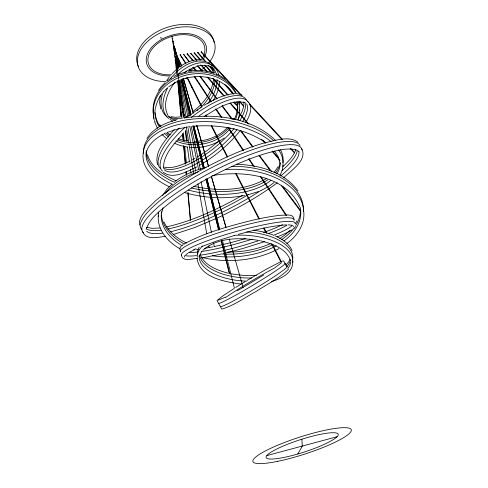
<?xml version="1.0" encoding="UTF-8"?>
<svg xmlns="http://www.w3.org/2000/svg" width="488" height="488" viewBox="0 0 488 488"><rect width="100%" height="100%" fill="white"/><g stroke="black" fill="none" stroke-linecap="round" stroke-linejoin="round"><path stroke-width="0.73" d="M158.252 215.763C157.313 230.19 168.189 242.261 180.084 248.849M292.739 260.879C293.697 272.627 281.118 278.886 271.517 281.491M176.516 60.189L176.961 60.085L176.516 60.189L178.523 68.314M243.909 104.737L243.823 101.913M239.821 109.989L239.413 114.503L237.955 120.036M184.434 257.011L184.708 255.974M219.637 81.404C219.35 88.31 216.69 94.922 213.079 100.742M236.887 105.493C238.162 105.323 233.776 104.066 233.874 102.138M243.481 287.621L242.951 287.664M282.955 165.658L282.302 170.196L279.959 175.582M190.546 219.917L190.088 219.948L190.546 219.899L188.081 192.693M213.537 79.233C212.036 92.476 203.429 104.182 192.595 111.551M294.697 152.683L291.092 148.718M160.21 95.642L159.588 102.7L160.753 108.818M155.452 108.611C156.3 103.255 158.6 98.186 161.857 93.861M281.375 261.757L280.899 261.995L281.369 261.733L272.359 244.14M243.701 106.293L242.146 111.471L238.01 119.292M161.528 213.201L163.041 207.796M300.364 210.2L299.961 210.444L300.364 210.145L282.619 186.398M229.354 273.561L229.83 273.445L229.348 273.585L221.302 241.096M173.478 43.639L173.941 43.597L173.478 43.688M146.492 228.652C150.188 217.575 160.637 210.541 169.159 203.289C184.025 191.955 200.159 182.378 216.751 173.819C233.014 165.566 249.795 158.191 267.308 153.031C276.818 150.731 287.127 147.181 296.856 150.194M295.813 149.346C293.672 156.434 287.987 161.711 282.826 166.719M146.693 150.999C149.493 142.996 156.709 137.567 164.041 133.919M199.519 255.602L201.721 251.588M290.055 259.317L288.603 261.971L285.632 265.265M233.38 119.414L234.063 118.084M162.516 195.603L166.994 189.124L171.996 184.049M295.82 226.463L294.197 228.36M295.618 223.321L297.033 220.808M245.684 122.683C249.179 116.626 253.943 107.445 247.782 101.48M297.759 453.999L302.273 446.154L302.231 445.318M278.19 166.725L273.963 172.599M174.49 46.122L174.088 46.122M146.912 138.446C153.543 127.947 165.694 122.701 177.229 119.536M160.778 37.667L160.57 37.893L162.095 38.204M266.661 455.804L266.436 456.127A37.85 6.466 -17.9 0 0 296.161 454.456L298.314 453.84A37.85 6.466 -17.9 0 0 336.836 436.961L337.391 436.382A37.85 6.466 -17.9 0 0 309.679 436.906A37.85 6.466 -17.9 0 0 266.814 455.585L337.055 436.73M166.695 80.569L169.275 76.982M158.478 90.371L161.498 86.352L165.096 82.649M175.015 82.027C168.098 91.036 162.211 104.029 167.793 115.076M239.651 131.284C228.5 145.021 214.653 156.502 199.421 165.456M163.389 91.957L166.878 88.401M174.277 129.546C166.341 139.184 153.915 151.085 157.569 164.743M181.164 246.214L179.761 248.227L180.469 251.424M182.128 134.956C173.972 144.137 163.492 154.415 163.559 167.549M172.154 73.597L176.943 69.028M227.609 127.453C219.838 135.609 208.846 140.343 197.683 141.191M202.813 250.307C217.55 237.381 239.34 237.455 257.695 240.242M289.994 230.452L285.187 234.783L279.624 238.724M243.817 106.36L239.077 101.236M218.606 141.276L207.534 150.243L197.481 156.947M281.466 262.812L275.183 267.485M274.183 182.433L269.651 185.879L261.422 190.308M283.735 177.766C290.372 170.739 307.83 160.387 301.706 148.803M185.873 254.706L187.923 253.205M294.52 152.903L290.214 148.468M167.097 80.941L171.465 77.854M168.811 86.754L177.662 81.27M277.282 182.805C258.512 196.719 238.046 208.224 216.928 218.16M192.107 113.564L201.032 107.256M184.592 72.639L185.702 71.821M286.822 243.53C296.82 236.314 305.14 224.62 303.78 211.755M182.097 245.427L183.256 244.579M174.893 181.652C184.061 174.643 194.925 170.147 206.07 167.372M224.26 137.952C214.488 145.143 202.026 148.395 189.972 147.364M204.155 116.571C216.141 109.33 230.086 99.223 244.811 102.608M180.365 66.398C186.367 62.244 193.59 59.085 201.032 59.756M233.831 288.64L222.192 296.381L217.007 300.59L221.833 309.111C234.277 305.445 245.275 297.265 256.694 291.116C267.32 284.016 279.654 278.27 288.53 269.095M266.57 178.541C244.659 191.272 217.55 191.4 193.358 186.245M235.606 287.511L245.104 281.631M263.733 274.957L244.165 286.804M292.074 229.866L285.584 233.343L277.141 236.997M247.087 280.429L266.369 269.205L280.191 261.995M204.021 105.365C213.482 99.778 223.687 94.312 234.874 93.635M184.647 243.683C205.277 232.501 228.231 226.414 250.844 220.631C261.049 218.27 271.346 216.111 281.796 215.214C285.785 215.415 293.556 213.219 293.983 219.307M242.304 195.371C218.362 208.894 193.132 220.985 166.152 226.975M237.15 290.83L243.134 287.408L229.293 239.071M189.277 252.375L194.62 249.618M192.479 159.802L194.968 158.417M196.835 166.908C187.014 171.337 173.264 179.999 163.175 172.209M278.935 248.624C255.877 260.903 228.231 263.337 202.916 257.67M173.807 76.482L176.247 75.243M282.54 224.657L275.061 228.128L263.508 232.636M225.609 297.088L218.288 300.114M190.015 161.083L186.392 162.803L184.72 146.241M216.288 218.453L194.889 227.499L173.35 234.508M270.077 243.78C256.767 249.606 242.164 252.162 227.67 252.089M185.196 163.34C178.596 165.993 171.288 168.781 164.096 167.091M201.751 246.519L216.898 240.944L234.655 235.411M167.207 132.474L177.937 128.899L190.167 126.599M178.773 74.133L186.751 71.638M175.485 50.551L180.072 66.832M176.003 52.887L177.51 58.176M258.341 191.577L248.252 194.688M174.924 48.562L175.021 48.227M264.862 241.56L243.231 248.386L223.51 253.565M282.406 261.086L283.644 260.934L287.066 266.649M173.02 41.071L173.338 41.297L172.886 41.285M245.824 238.467L231.214 242.579L214.287 246.562L213.524 242.835M234.447 288.262L222.424 240.297M183.61 117.706L182.817 117.925A32.794 20.557 -49.2 0 1 167.872 115.766M238.333 234.368C254.144 230.184 270.12 225.944 286.499 224.87M185.196 78.458C194.639 75.817 204.887 75.945 214.177 79.16M197.634 66.063L200.928 65.416L205.546 65.325L212.158 72.681M220.332 254.303L201.581 257.975M165.706 236.265C158.393 237.137 146.357 240.657 142.63 231.812M212.817 246.867L204.515 248.404M244.653 195.487C224.681 199.372 203.789 198.152 184.287 192.473M212.335 175.558C242.64 170.483 285.7 174.716 299.705 206.711M185.556 117.742C216.452 113.362 252.089 117.858 275.445 140.276M179.828 116.931L175.296 117.291L171.142 116.693M189.503 71.102C197.677 69.753 206.192 70.351 214.025 73.09M197.311 258.579C192.486 258.268 182.28 262.459 181.42 254.968M159.966 227.981L152.171 228.353L146.467 227.28M193.608 249.813L194.974 249.697M256.438 275.366L244.268 275.537L230.879 273.811M194.492 126.142C219.081 124.403 245.269 128.521 265.868 142.777M194.566 141.349L197.06 141.252M200.178 59.932L194.102 53.125L194.431 52.832L200.507 59.64M288.152 224.846L291.824 225.2M236.29 164.218C258.847 165.042 284.083 171.575 297.918 190.814M240.95 284.04C225.139 281.899 199.433 277.721 197.048 258.219M236.686 93.672L239.846 94.221L242.341 95.367M253.754 230.11L264.539 232.196L272.694 234.832M187.398 147.071L179.889 145.412L174.039 143.137M184.702 140.471L185.916 140.678M206.979 65.526L210.871 66.801M191.302 187.923L194.401 188.655A67.149 35.325 4.9 0 0 267.692 179.944M260.568 240.828C271.975 243.713 286.175 248.221 290.445 260.464M294.697 152.61L294.356 152.945M228.311 273.237C217.52 270.334 204.679 265.777 200.208 254.523M182.311 139.934L178.254 138.69M185.788 62.983L180.127 54.729L185.836 63.879M194.444 52.869L194.157 53.162M176.223 180.792C164.273 175.625 151.439 167.78 147.37 154.623M216.574 80.075C223.217 82.856 229.22 87.401 233.203 93.446M216.507 74.042L221.186 76.354L225.425 79.16M275.183 235.869C282.009 238.998 289.183 243.396 292.08 250.692M169.348 186.782C156.355 180.645 140.794 169.037 143.252 152.774A70.107 36.655 4.9 0 1 193.998 122.067A70.107 36.655 4.9 0 1 271.047 141.642M186.428 243.036C177.132 238.406 168.36 231.562 163.913 221.942M171.434 120.719L172.618 121.359M292.605 225.456L293.642 226.597M170.263 134.822L167.39 132.852M166.695 138.732L161.864 134.334M179.974 55.004L180.359 54.778M298.15 150.92L299.126 151.817M189.332 61.567L183.616 54.284L188.978 61.842M183.519 54.534L183.872 54.26M187.063 54.07L187.392 53.778L187.063 54.07L193.059 60.933M196.957 60.079L190.68 53.345L196.627 60.372M190.588 53.595L190.918 53.308M298.052 142.264C288.475 135.255 275.238 140.831 264.771 142.783C244.421 148.584 225.011 157.295 206.32 167.146C188.295 176.876 170.709 187.709 155.184 201.141C148.779 207.76 138.659 214.818 139.355 225.084M243.524 106.439L243.884 106.146L239.931 101.522M197.603 52.649L197.921 52.338L197.603 52.649L204.515 60.744M201.111 52.179L201.41 51.868L201.111 52.179L240.767 95.038M201.452 51.929L241.627 95.294M249.356 103.645L282.332 139.257M249.527 104.499L281.972 139.568M204.728 65.038L211.31 72.407M201.489 65.154L207.028 71.364M213.073 78.135L228.177 95.069M234.222 101.839L237.241 105.225M200.653 64.886L206.692 71.657M212.731 78.434L227.335 94.8M187.392 53.778L193.394 60.64M197.896 65.788L202.398 70.937M207.9 77.226L224.407 96.099M230.409 102.968L248.911 124.129M262.916 140.141L265.417 143.002M272.42 151.006L278.923 158.441M197.561 66.081L202.062 71.23M207.058 76.951L223.559 95.825M230.061 103.261L248.056 123.854M261.556 139.3L265.057 143.307M272.06 151.317L280.057 160.467M197.957 52.405L205.356 61.043M209.797 66.246L212.762 69.717M226.597 85.906L233.508 94.001M208.468 65.374L212.908 70.577M224.761 84.461L232.66 93.714M274.598 151.018L278.111 156.599L280.039 163.358M215.885 68.967L217.441 71.205L219.008 75.183M193.431 67.045L196.158 70.699M200.257 76.183L217.093 98.71M222.095 105.408L232.562 119.414M241.206 130.985L253.04 146.815M259.409 155.343L271.694 171.782M193.071 67.326L195.346 70.37M199.891 76.463L216.721 98.997M222.18 106.305L231.733 119.09M240.377 130.662L252.656 147.108M259.024 155.629L270.395 170.855M281.314 185.471L299.961 210.444M159.698 124.69L160.985 126.496M189.978 69.32L191.235 71.218M194.59 76.287L211.353 101.638M216.379 109.239L221.826 117.48M228.53 127.618L243.616 150.432M249.063 158.673L254.51 166.908M261.214 177.046L286.773 215.708M189.185 68.948L190.442 70.852M194.212 76.555L210.962 101.907M215.574 108.879L221.015 117.12M228.14 127.893L243.213 150.713M248.66 158.948L253.266 165.92M260.385 176.699L285.938 215.354M157.398 128.271L154.678 122.006M202.008 106.781L187.447 77.647M206.168 114.9L206.857 116.254M211.713 125.727L227.652 156.855M236.314 173.771L259.537 219.106M264.038 227.902L266.814 233.313M201.593 107.018L187.038 77.879M205.753 115.144L206.442 116.492M211.292 125.971L227.225 157.099M235.533 173.344L258.738 218.685M263.587 228.158L265.661 232.221M271.548 243.726L280.899 261.995M176.809 55.235L181.646 65.422M178.022 58.865L181.566 66.331M212.567 70.302L213.293 73.06M183.421 78.537L193.26 112.935M196.823 125.379L208.547 166.365M211.475 176.607L225.92 227.109M177.925 59.64L180.023 66.966M183.378 78.684L193.23 113.106M196.798 125.556L208.541 166.567M211.261 176.089L225.938 227.353M236.948 101.492L237.479 103.615M176.674 57.755L177.784 62.19M182.048 79.184L190.936 114.662M193.901 126.483L204.271 167.872M207.052 178.956L219.649 229.214M176.735 60.14L178.565 67.521M181.676 80.075L190.271 114.778M193.016 125.849L203.441 167.939M206.186 179.011L218.801 229.958M221.363 240.297L229.592 273.524M181.451 80.123L190.222 115.571M192.784 125.904L203.386 168.732M205.948 179.072L218.563 230.019M174.887 48.385L177.601 59.451M177.961 60.927L179.413 66.825M182.311 78.629L191.18 114.765M193.901 125.831L204.222 167.872M206.936 178.937L219.429 229.83M173.081 41.09L173.283 42.749M174.46 46.769L178.858 67.618M181.377 79.532L189.082 116.022M191.278 126.447L200.397 169.635M176.802 62.501L178.016 68.46M180.292 79.642L187.88 116.9M190.003 127.331L198.653 169.806M201.08 181.731L211.402 232.404M153.671 117.584L154.092 119.816M177.132 66.344L177.656 69.339M179.645 80.563L186.264 117.98M188.118 128.454L195.664 171.111M197.914 183.836L206.79 233.972M208.907 245.946L209.169 247.446M171.91 36.368L180.548 90.792M180.78 92.287L181.017 93.781M181.255 95.282L182.085 100.516M182.323 102.01L182.561 103.505M182.799 105.005L183.037 106.5M183.274 107.994L183.512 109.489M183.75 110.989L183.988 112.484M184.226 113.978L184.458 115.473M186.239 126.697L193.718 173.819M180.041 88.706L184.507 118.316M179.114 82.966L179.322 84.473M179.529 85.973L179.84 88.23M180.048 89.737L180.365 91.994M180.572 93.495L180.78 95.001M180.987 96.502L181.298 98.759M181.609 101.016L181.823 102.523M182.03 104.023L182.237 105.53M182.549 107.787L182.756 109.294M183.067 111.545L183.281 113.051M183.488 114.558L183.695 116.059M185.672 130.351L187.13 140.879M174.021 45.902L174.228 47.403M174.436 48.91L174.741 51.167M174.948 52.667L175.259 54.924M175.466 56.425L176.186 61.689M176.394 63.196L177.217 69.211M178.761 80.489L179.383 85.003M179.584 86.504L179.791 88.011M180.102 90.268L180.31 91.768M180.511 93.275L180.822 95.532M181.03 97.033L181.341 99.29M181.542 100.796L181.749 102.297M182.061 104.554L182.268 106.061M182.469 107.561L182.78 109.818M182.988 111.325L183.195 112.826M183.5 115.083L183.708 116.583M178.602 83.052L183.14 116.144M185.208 131.187L186.55 140.965M187.374 146.986L189.442 162.028M190.472 169.549L190.985 173.313M173.454 44.249L174.466 53.277M174.716 55.534L174.966 57.791M175.137 59.292L176.906 75.091M178.126 80.77L181.768 116.894M183.36 132.699L184.189 140.977M177.949 80.825L181.237 117.108M182.744 133.736L183.36 140.538M183.836 145.827L185.477 163.968M186.166 171.526L186.507 175.308M177.73 80.849L181.011 117.126M182.518 133.755L183.134 140.556M183.61 145.851L185.251 163.992M186.007 172.307L186.209 174.57M187.856 192.711L190.314 219.923M302.224 445.257L301.871 439.2M158.301 216.404A72.736 44.554 -1.9 0 1 158.466 212.176M225.261 169.574A72.736 44.554 -1.9 0 1 303.695 211.701M231.483 166.365A72.529 44.64 -1.9 0 1 303.329 211.646M158.417 213.53A72.529 44.64 -1.9 0 1 158.399 212.121M165.237 193.419A72.529 44.64 -1.9 0 1 198.409 171.764M300.199 207.211A69.808 42.755 -1.9 0 1 283.998 240.907M276.336 245.751A69.808 42.755 -1.9 0 1 212.359 255.743M182.048 245.623A69.808 42.755 -1.9 0 1 161.223 215.086M161.278 213.738A69.808 42.755 -1.9 0 1 161.504 211.701M300.498 209.73A69.613 42.84 -1.9 0 1 295.82 225.432M294.166 227.878A69.613 42.84 -1.9 0 1 281.533 239.675M272.902 244.616A69.613 42.84 -1.9 0 1 220.972 253.906M198.03 249.716A69.613 42.84 -1.9 0 1 195.163 248.776M184.519 244.165A69.613 42.84 -1.9 0 1 161.327 212.213M177.199 75.14A34.233 21.362 -49.2 0 1 215.202 68.747M171.19 119.999A34.233 21.362 -49.2 0 1 170.001 119.353M168.891 118.608A34.233 21.362 -49.2 0 1 167.921 87.474M170.763 78.336A34.16 21.417 -49.2 0 1 212.359 65.953M166.987 116.791A34.16 21.417 -49.2 0 1 163.096 91.994M211.566 66.893A32.861 20.502 -49.2 0 1 216.459 74.646M217.093 79.562A32.861 20.502 -49.2 0 1 207.815 103.505M175.79 120.139A32.861 20.502 -49.2 0 1 168.793 116.754M211.432 66.96A32.794 20.557 -49.2 0 1 214.47 72.932M215.086 79.434A32.794 20.557 -49.2 0 1 200.086 108.092M198.122 109.812A32.794 20.557 -49.2 0 1 197.115 110.623M190.832 114.765A32.794 20.557 -49.2 0 1 184.934 117.321M238.858 101.821A43.267 36.081 -8 0 1 239.382 110.825M155.044 121.988A43.267 36.081 -8 0 1 154.562 120.554M153.976 118.358A43.267 36.081 -8 0 1 183.342 75.915A43.267 36.081 -8 0 1 235.643 93.238M238.913 102.919A43.133 36.039 -7.9 0 1 239.035 104.42M153.824 116.431A43.133 36.039 -7.9 0 1 184.391 73.67A43.133 36.039 -7.9 0 1 236.277 93.44M237.168 102.193A41.535 34.63 -8 0 1 235.655 119.359M230.562 128.155A41.535 34.63 -8 0 1 187.569 144.277L185.129 143.868A41.535 34.63 -8 0 1 175.845 140.989M168.665 136.933A41.535 34.63 -8 0 1 164.273 133.248M158.838 126.191A41.535 34.63 -8 0 1 155.068 109.373M237.119 102.456A41.401 34.593 -7.9 0 1 234.362 119.499M229.067 127.582A41.401 34.593 -7.9 0 1 187.319 142.331L184.885 141.923A41.401 34.593 -7.9 0 1 177.852 139.946M168.939 135.322A41.401 34.593 -7.9 0 1 165.755 132.852M159.826 126.136A41.401 34.593 -7.9 0 1 154.952 112.563M198.829 116.071A55.101 19.221 -38.8 0 1 248.41 102.523M162.522 171.16A55.101 19.221 -38.8 0 1 184.568 127.764M191.381 117.394A55.046 19.422 -38.8 0 1 246.342 100.022M160.552 168.598A55.046 19.422 -38.8 0 1 179.303 128.051M246.684 103.901A52.887 18.44 -38.8 0 1 242.707 121.488M236.942 129.771A52.887 18.44 -38.8 0 1 190.899 166.518L188.514 167.604A52.887 18.44 -38.8 0 1 164.23 169.787M245.074 102.529A52.832 18.636 -38.8 0 1 239.809 120.585M234.142 128.435A52.832 18.636 -38.8 0 1 189.002 164.084L186.617 165.164A52.832 18.636 -38.8 0 1 163.212 167.951M197.274 257.243A47.806 23.314 3.2 0 1 202.569 246.031M234.02 235.381A47.806 23.314 3.2 0 1 292.611 262.343M197.573 254.004A47.684 23.43 3.2 0 1 199.196 247.233M246.739 231.952A47.684 23.43 3.2 0 1 292.672 259.079M290.702 262.239A45.884 22.381 3.2 0 1 287.841 268.461M246.702 281.137A45.884 22.381 3.2 0 1 230.513 279.307L227.939 278.733A45.884 22.381 3.2 0 1 199.183 255.938M290.47 260.372A45.768 22.485 3.2 0 1 286.834 266.472M251.637 277.983A45.768 22.485 3.2 0 1 230.72 276.159L228.152 275.586A45.768 22.485 3.2 0 1 199.641 255.517M278.66 149.895A70.107 36.655 4.9 0 1 282.845 165.7M143.685 153.281A69.967 36.82 4.9 0 1 193.339 119.017A69.967 36.82 4.9 0 1 273.622 140.757M280.521 149.786A69.967 36.82 4.9 0 1 282.949 162.711M280.216 163.327A67.283 35.166 4.9 0 1 276.812 173.899M270.889 180.377A67.283 35.166 4.9 0 1 194.132 191.485L190.411 190.613A67.283 35.166 4.9 0 1 188.209 190.033M172.465 184.366A67.283 35.166 4.9 0 1 146.388 150.92A67.149 35.325 4.9 0 0 174.686 182.372M280.155 162.547A67.149 35.325 4.9 0 1 275.513 172.911M143.484 232.825A89.731 20.691 -27.5 0 1 212.335 171.666A89.731 20.691 -27.5 0 1 302.066 150.084M141.947 229.708A89.652 21.069 -27.5 0 1 208.041 169.531A89.652 21.069 -27.5 0 1 300.016 145.729M298.888 151.774A86.095 19.843 -27.5 0 1 280.673 175.997M261.257 190.18A86.095 19.843 -27.5 0 1 194.877 224.157L190.808 225.651A86.095 19.843 -27.5 0 1 170.031 231.818M162.553 233.172A86.095 19.843 -27.5 0 1 146.674 231.19M297.284 150.097A86.022 20.209 -27.5 0 1 281.924 170.751M248.679 194.358A86.022 20.209 -27.5 0 1 215.281 212.103M214.659 212.39A86.022 20.209 -27.5 0 1 193.431 221.314L189.362 222.803A86.022 20.209 -27.5 0 1 167.903 229.037M161.077 230.202A86.022 20.209 -27.5 0 1 146.229 228.915M286.682 266.533A38.894 2.391 -30.9 0 1 255.114 288.567A38.894 2.391 -30.9 0 1 220.399 306.287M284.736 263.288A38.887 2.202 -30.9 0 1 254.108 284.504A38.887 2.202 -30.9 0 1 218.374 303.243M225.816 297.375A37.326 2.111 -30.9 0 1 234.216 291.745L235.869 290.689A37.326 2.111 -30.9 0 1 274.829 267.869M165.926 81.648A39.992 25.791 -17.8 0 1 139.989 51.124A39.992 25.791 -17.8 0 1 193.943 27.426A39.992 25.791 -17.8 0 1 208.882 62.775M206.082 65.874A39.992 25.791 -17.8 0 1 201.093 70.162M186.703 77.891A39.992 25.791 -17.8 0 1 182.14 79.379M171.8 74.749A29.317 18.898 -17.8 0 1 148.145 57.328A29.317 18.898 -17.8 0 1 179.108 34.916A29.317 18.898 -17.8 0 1 204.862 50.819L204.698 52.051A29.317 18.898 -17.8 0 1 201.507 59.451M193.156 67.46A29.317 18.898 -17.8 0 1 186.026 71.309M137.756 64.886A39.925 25.858 -17.8 0 1 168.854 26.858A39.925 25.858 -17.8 0 1 214.104 42.206M138.653 66.856A39.925 25.858 -17.8 0 1 137.958 65.386M170.33 75.896A31.006 19.99 -17.8 0 1 146.601 56.834A31.006 19.99 -17.8 0 1 179.675 33.648A31.006 19.99 -17.8 0 1 206.479 50.557L206.302 51.862A31.006 19.99 -17.8 0 1 202.91 59.682M196.914 66.039A31.006 19.99 -17.8 0 1 188.252 71.437M181.634 255.419A59.042 7.79 -15.7 0 1 237.4 231.196A59.042 7.79 -15.7 0 1 295.045 223.839M180.682 251.893A58.999 8.058 -15.7 0 1 236.332 227.408A58.999 8.058 -15.7 0 1 294.02 220.344M291.976 225.651A56.669 7.479 -15.7 0 1 273.146 235.429M259.707 240.309A56.669 7.479 -15.7 0 1 217.349 252.04L214.415 252.662A56.669 7.479 -15.7 0 1 201.099 255.041M196.585 255.614A56.669 7.479 -15.7 0 1 184.921 255.462M286.974 225.169A56.626 7.735 -15.7 0 1 268.321 233.599M252.131 239.193A56.626 7.735 -15.7 0 1 216.434 248.734L213.5 249.35A56.626 7.735 -15.7 0 1 201.391 251.509M197.86 251.985A56.626 7.735 -15.7 0 1 188.417 252.607M176.449 57.773L176.9 57.7L176.449 57.773M176.577 62.513L177.028 62.458L176.577 62.513M191.534 87.322L191.888 87.352L191.534 87.322M176.644 64.861L177.089 64.806L176.644 64.861M186.141 162.809L186.599 162.779L186.16 162.785M186.886 140.892L187.343 140.849L186.886 140.892M214.049 246.593L214.531 246.507L214.067 246.568M172.282 38.711L172.74 38.765L172.282 38.711M171.684 36.313L172.13 36.417L171.715 36.264M277.642 461.337A51.655 8.833 -17.9 0 0 351.342 430.257A51.655 8.833 -17.9 0 0 277.337 445.373A51.655 8.833 -17.9 0 0 277.642 461.337"/></g></svg>
